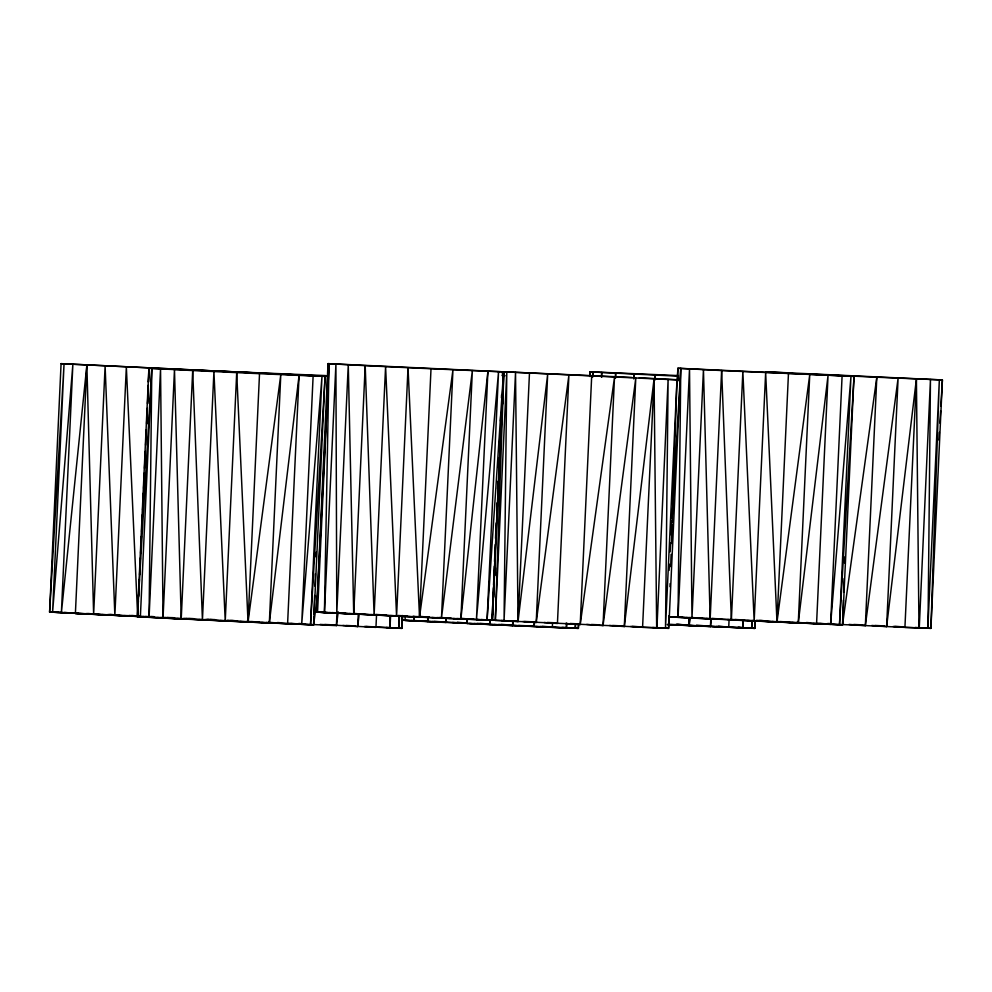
<?xml version="1.0" encoding="UTF-8"?>
<svg xmlns="http://www.w3.org/2000/svg" width="992" height="992" viewBox="0 0 992 992"><rect width="100%" height="100%" fill="white"/><g stroke="black" fill="none" stroke-linecap="round" stroke-linejoin="round"><path stroke-width="1.49" d="M153.599 617.222L137.417 616.652L310.521 624.737L325.103 376.39L299.076 375.41L269.328 623.013L137.417 616.652L151.813 368.466L149.073 617.346L181.226 618.958L192.696 370.549L148.899 368.268L137.417 616.652L149.073 617.346L160.543 368.962L163.035 618.066L248.037 622.058L313.621 624.799L325.066 376.166L61.082 363.667L49.6 612.052L137.677 616.441L138.384 601.016M399.02 615.908L398.896 628.271L401.983 628.358L402.554 616.02M413.862 616.255L413.813 620.893L427.75 621.587L445.966 622.492L446.177 617.855M592.881 376.662L592.931 372.025L590.017 371.802L589.806 376.427M672.105 517.998L680.785 368.466L678.032 617.346L710.16 618.958L721.63 370.549L677.858 368.268L677.288 380.606M327.335 389.893L328.017 363.642L503.527 371.826L492.057 620.198L460.883 618.983L316.572 612.052L329.034 363.791L324.434 612.572L353.722 614.048L365.205 365.639L328.017 363.642L316.572 612.052L324.434 612.572L335.916 364.163L336.784 613.205L348.266 364.796L353.722 614.048M326.777 411.506L326.852 408.419M147.014 423.832L147.337 414.569M147.696 403.769L148.316 385.243M148.428 382.156L148.899 368.268L325.649 375.584M261.764 622.492L313.621 624.799L313.881 617.086M313.993 613.986L314.625 595.46M314.948 586.198L315.369 573.847M315.952 556.859L316.113 552.222M402.405 616.007L401.983 628.358L386.136 627.452M669.178 616.02L668.608 628.358L495.318 620.409L503.874 371.802L631.73 377.444M467.009 618.884L467.182 623.497L552.346 627.378L578.361 628.358L578.522 623.72M589.856 376.427L590.017 371.802L678.404 375.584M669.017 616.007L668.608 628.358L652.761 627.452M670.009 586.694L670.121 583.606M670.691 566.63L671.1 554.28M671.472 543.48L672.092 524.954M672.204 521.866L676.99 379.899L503.874 371.802L492.404 620.198L517.018 621.128M677.437 380.618L677.858 368.268L854.038 376.39L839.492 624.737L731.377 619.975L721.63 370.549L854.038 376.39M667.876 624.638L754.738 628.358L755.011 620.632M843.411 600.098L842.555 624.799L839.492 624.737L850.975 376.34L830.614 624.402L669.439 616.739L682.533 617.222M843.671 592.373L844.155 578.472M844.688 563.034L844.899 556.859M476.706 619.467L492.057 620.198L493.421 587.785M493.557 584.697L494.338 566.172M494.524 561.546L495.244 544.571M495.504 538.396L496.161 522.958M496.682 510.607L497.004 502.894M497.6 488.994L497.922 481.281M498.505 467.381L498.902 458.118M499.484 444.23L499.745 438.055M500.464 421.079L500.662 416.442M501.444 397.928L501.568 394.841M502.423 374.765L502.547 371.678M140.504 616.739L153.983 617.272L75.392 613.465L86.874 365.056L93.632 614.358L105.115 365.961L114.861 615.375L126.344 366.966L137.677 616.441M138.607 596.39L139.388 579.415M139.599 574.79L140.38 557.814M140.604 553.189L141.385 536.213M141.596 531.588L142.377 514.612M142.6 509.987L143.381 493.012M143.592 488.386L144.311 472.961M144.522 468.323L145.303 451.36M145.588 445.185L146.308 429.759M146.593 423.584L147.3 408.158M147.51 403.521L148.304 386.558M148.515 381.92L149.16 368.032L149.296 371.12M140.368 616.875L151.813 368.466M163.035 618.066L174.48 369.656L181.226 618.958M259.52 373.674L236.704 372.632L225.234 621.017L213.925 371.566L202.442 619.975L192.696 370.549L236.704 372.632L248.037 622.058L259.52 373.674L299.076 375.41L287.593 623.819M269.328 623.013L280.798 374.629L248.037 622.058M313.125 375.993L301.68 624.402L322.003 376.34L310.521 624.737M453.431 618.549L487.084 620.062L503.527 371.826L487.915 371.244L460.883 618.983L396.577 616.094L317.552 612.163L329.034 363.791M318.035 592.509L313.596 624.563L336.4 625.605L336.97 613.267M342.872 625.468L357.69 626.56L358.261 614.222M376.526 615.028L375.956 627.378L320.094 624.427M364.101 626.485L390.017 627.948L390.588 615.61M399.466 615.933L398.896 628.271L390.017 627.948L389.881 615.586M405.294 615.772L405.083 620.409L413.813 620.893L414.024 616.268M487.084 620.062L498.554 371.653L476.445 619.653L487.915 371.244L431.012 368.726L419.529 617.136L317.552 612.163M427.961 616.962L427.75 621.587L427.701 616.95M460.883 618.983L472.366 370.586L441.477 618.115L452.96 369.743L419.529 617.136L408.022 367.685L365.205 365.639L374.108 615.028L385.59 366.618L396.577 616.094L408.022 367.685L431.012 368.726M467.182 623.497L467.406 618.872M490.184 619.938L489.974 624.563L489.763 619.95M495.318 620.409L506.8 372.025L504.048 620.893L515.53 372.496L518.022 621.587L501.394 620.496M513 620.98L512.79 625.605L402.157 620.198L405.257 620.26M529.468 373.215L518.022 621.587L547.683 374.083L536.201 622.492L522.871 621.513M534.279 621.934L534.068 626.56L534.626 621.947M552.346 627.378L552.556 622.74M469.576 623.484L566.395 627.948L566.606 623.323M575.484 623.646L575.273 628.271L575.546 623.646M535.63 626.473L578.361 628.358L578.572 623.732M565.39 623.472L580.208 624.563L591.691 376.166M592.931 372.025L592.72 376.662L592.931 372.025L677.834 376.166L678.044 380.779M601.45 377.121L601.673 372.496L601.71 377.134M586.718 624.427L603.024 625.605L614.507 377.208L580.208 624.563M615.387 377.84L615.61 373.215L615.734 377.853M633.603 378.708L633.826 374.083L634 378.696M609.497 625.468L624.315 626.56L635.785 378.163L603.024 625.605M624.315 626.56L654.063 378.969L642.58 627.378L665.682 628.122M654.832 379.725L655.042 375.088L655.253 379.713M656.952 627.663L668.112 379.552L665.508 628.271L676.99 379.899M677.61 380.792L677.834 376.166M710.16 618.958L703.452 369.656L691.97 618.066L689.514 368.962L678.032 617.346L669.302 616.875L680.785 368.466M688.82 617.917L689.167 625.605L689.527 617.892M667.517 624.576L710.446 626.56L710.805 618.847M728.723 627.378L729.083 619.665M731.377 619.975L742.859 371.566L754.168 621.017L765.65 372.632L776.984 622.058L809.745 374.629L798.262 623.013L669.302 616.875M751.651 628.271L752.01 620.558L751.651 628.271L667.418 624.452M712.008 626.473L754.738 628.358L755.098 620.645M776.984 622.058L788.454 373.674M816.565 623.819L828.047 375.41L798.262 623.013M830.614 624.402L842.096 375.993M810.005 374.083L854.013 376.166L842.555 624.799L813.44 623.484M849.04 624.427L865.346 625.605L876.816 377.208L942.4 379.948L930.918 628.358L904.927 627.378L842.53 624.563L876.816 377.208L854.013 376.166M871.832 625.468L886.625 626.56L898.107 378.163L865.346 625.605M886.625 626.56L916.41 378.969L904.927 627.378L930.918 628.358L939.337 379.899L927.855 628.271L915.083 627.452M919.274 627.663L930.459 379.552L928.004 628.122M669.067 570.4L669.426 564.237M670.133 551.899L670.679 542.661M671.125 534.948L671.931 521.073M938.916 440.064L939.362 432.363M939.895 423.113L940.614 410.775M940.875 406.15L942.4 379.948L766.221 371.802L791.814 373.215M493.036 609.41L492.404 620.198L495.492 620.26M493.756 597.06L494.301 587.81M495.02 575.472L495.479 567.759M566.395 627.948L566.767 623.336M743.405 620.248L742.772 627.948L743.132 620.236L727.682 619.541M86.874 365.056L61.392 612.771L72.875 364.362L52.576 612.275L64.058 363.878L49.6 612.052L138.458 616.317M357.69 626.56L359.166 614.259M710.446 626.56L711.376 618.872M336.4 625.605L338.222 611.866M513.397 621.029L512.79 625.605L512.579 620.992M536.201 622.492L568.912 375.088L557.43 623.497L544.1 622.53M689.167 625.605L690.172 617.979M399.032 628.122L365.75 626.423M61.082 363.667L262.843 373.215M316.572 612.052L324.582 612.312M411.147 620.496L425.37 621.066M58.466 612.337L49.6 612.052L78.467 613.18L64.195 612.572M689.564 617.52L701.53 618.041M160.63 617.52L173.811 618.016M206.968 619.504L213.974 619.802M332.184 612.622L344.906 613.168M353.71 613.552L364.151 613.998M547.336 622.455L556.462 622.852M457.101 622.455L466.215 622.852M87.569 613.577L98.208 614.036L86.031 613.577M110.348 614.569L114.886 614.767M183.235 618.5L192.46 618.946L177.345 618.487M325.066 376.166L328.116 376.303M853.752 624.476L862.879 624.898M712.194 618.512L721.32 618.921M734.998 619.529L744.124 619.95M375.918 614.519L384.698 614.916M524.52 621.451L536.697 621.996M434.273 621.451L446.45 621.996M93.67 613.837L98.22 614.048M108.847 614.532L117.961 614.941M131.638 615.561L137.702 615.846M162.006 617.557L172.62 618.028M139.19 616.516L152.88 617.136M206.038 619.529L215.165 619.95M502.026 375.584L505.064 375.732M765.402 620.93L756.288 620.508L765.576 620.955M819.739 623.497L833.416 624.142M677.561 624.476L686.675 624.898L670.468 624.464M398.288 615.536L405.951 615.896M419.554 616.528L428.532 616.95M570.152 623.497L579.266 623.918M591.43 624.476L599.019 624.824M479.905 623.497L489.031 623.918M501.183 624.476L510.297 624.898M64.48 612.597L78.48 613.168M107.595 614.569L118.383 614.978M129.146 615.548L138.471 615.896L123.715 615.536M150.71 616.54L153.785 616.677M324.806 624.476L333.92 624.898M80.414 613.552L98.468 614.098M102.064 614.544L119.139 615.176M145.365 616.528L153.872 616.726M167.016 617.52L173.29 617.681M188.666 618.5L193.415 618.624M210.316 619.492L215.066 619.616M142.848 616.491L153.872 617.036M164.709 617.545L173.588 617.904M186.26 618.537L193.378 618.785M207.824 619.516L215.028 619.789M184.574 618.512L192.262 618.859M75.392 613.465L153.971 617.148M290.805 623.497L304.482 624.142M639.307 377.816L677.139 379.725M875.006 625.468L884.083 625.902M776.091 621.463L787.177 622.009M796.427 622.468L809.584 623.075M816.49 623.447L833.466 624.266M692.379 617.632L701.567 618.078M710.768 618.524L721.494 619.033M730.682 619.479L744.26 619.988M752.147 620.521L765.936 621.19M772.061 621.488L787.388 622.22M791.988 622.443L809.385 623.026M669.439 616.739L681.702 617.322M686.303 617.545L701.629 618.289M706.23 618.5L721.544 619.244M747.596 620.496L842.555 624.799L839.641 624.563M685.447 624.898L676.184 624.439L685.646 624.923M696.248 625.419L709.416 625.989L696.421 625.444M717.848 626.473L730.186 627.068M716.41 626.411L730.906 627.08M690.469 625.431L708.933 626.324M612.672 625.468L621.773 625.902M419.74 616.553L428.928 616.987M439.654 617.508L450.393 618.016M461.119 618.537L471.845 619.045L461.057 618.512M353.884 613.589L364.622 614.098L349.147 613.527M373.835 614.544L386.124 615.127M395.337 615.573L406.918 616.044M415.288 616.528L429.263 617.074M436.79 617.557L450.938 618.028M456.742 618.512L474.077 619.256M321.544 612.188L324.607 612.337M329.208 612.56L344.46 613.23M370.624 614.556L386.024 615.152M390.55 615.524L405.852 616.218M412.027 616.553L428.866 617.334M431.966 617.508L450.356 618.388M457.2 622.505L466.414 622.939M477.164 623.46L489.267 623.968M498.654 624.476L510.607 624.972M518.605 625.431L532.208 626.026M540.107 626.448L554.528 627.08M561.596 627.465L578.361 628.358M414.098 620.608L426.411 621.203M432.524 621.488L446.561 622.071M452.563 622.468L466.488 623.026M473.965 623.46L489.316 624.179M494.09 624.464L511.016 625.282M514.092 625.431L532.555 626.324M402.157 620.198L466.538 623.224M346.047 625.468L355.148 625.902M248.57 621.513L257.672 621.947M268.299 622.443L280.438 623.026M204.749 619.529L215.5 620.05L198.834 619.504M224.713 620.484L236.989 621.066L220.323 620.533M246.202 621.5L258.49 622.083M266.166 622.455L280.451 623.026M287.668 623.472L304.556 624.278M157.393 617.532L172.633 618.066M240.275 621.476L258.218 622.009M281.294 374.108L325.103 376.39M894.71 626.423L905.336 626.944L893.048 626.485M780.332 621.587L786.396 621.885M718.518 626.423L729.12 626.944M632.375 626.423L642.99 626.944L630.726 626.485M542.14 626.423L552.742 626.944M251.373 621.587L258.962 621.959M818.363 623.46L830.899 624.104M738.904 627.452L754.738 628.358M481.108 619.529L492.057 620.198M562.526 627.452L575.41 628.122M289.428 623.46L301.965 624.104M759.116 620.484L764.944 620.818L760.666 620.471M230.156 620.484L235.972 620.818M806.434 622.53L809.398 622.753M277.475 622.53L280.438 622.753M827.725 623.472L832.164 623.794M298.766 623.472L304.693 623.906M231.719 620.471L236.009 620.794M310.694 624.563L313.621 624.799M502.287 394.642L502.708 403.88M445.842 617.842L445.966 622.492M916.41 378.969L918.976 627.948M654.063 378.969L656.667 627.948M402.368 615.573L402.231 618.661L402.43 615.573M236.443 620.93L227.329 620.508L236.431 620.942M751.8 628.122L737.912 627.452L751.8 628.122"/></g></svg>
